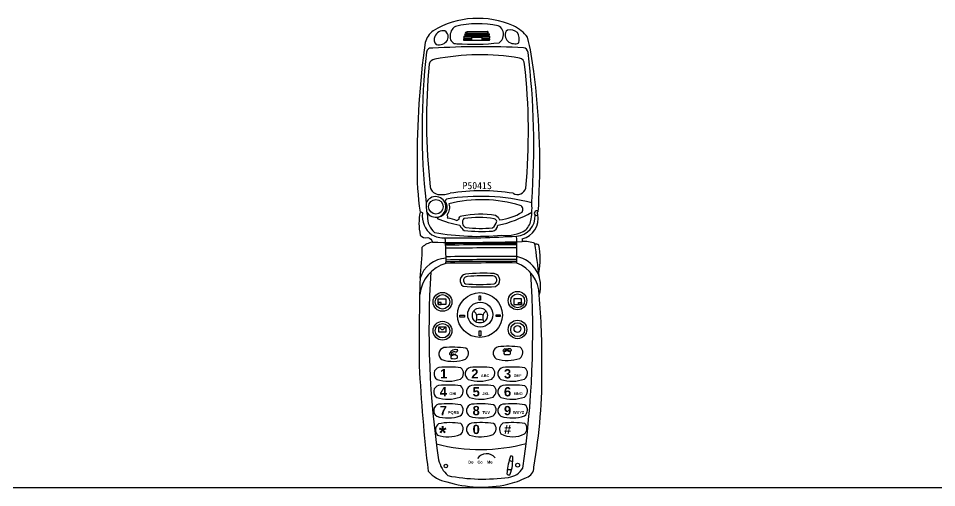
# Model space of a CAD drawing. Header units: inches. Extents: x 8.4 to 50.9, y 14.4 to 39.2.
# Drawn here: x 20.818 to 21.503, y 29.566 to 29.916 of the extents above; entities that cross this region are included whole.
import ezdxf

# ---------------------------------------------------------------- set-up
doc = ezdxf.new("R2010")
doc.units = ezdxf.units.IN
doc.header["$MEASUREMENT"] = 0
doc.layers.add('02', color=2, linetype='Continuous')
doc.layers.add('1', color=1, linetype='Continuous')
doc.styles.add('HT', font='swisseb.ttf')
doc.styles.add('STYLE2', font='')
doc.styles.get('STYLE2').set_extended_font_data('SimHei')

msp = doc.modelspace()

# ---------------------------------------------------------------- linework, layer by layer
at = {"layer": '02'}
for p, q in [((21.14991, 29.90049), (21.15615, 29.90054)), ((21.14996, 29.89942), (21.15615, 29.89947)), ((21.14997, 29.90121), (21.15615, 29.90126)), ((21.15022, 29.90244), (21.1695, 29.90259)), ((21.15055, 29.90336), (21.16927, 29.90351)), ((21.15096, 29.90416), (21.16895, 29.9043)), ((21.16365, 29.90132), (21.16958, 29.90136)), ((21.16365, 29.9006), (21.16951, 29.90065)), ((21.16365, 29.89953), (21.16924, 29.89957))]:
    msp.add_line(p, q, dxfattribs=at)
for points in [[(21.20556, 29.77172, 0.585968), (21.20294, 29.77112, 1.086726), (21.20536, 29.76951, -0.451815), (21.20556, 29.77172, 0.057724), (21.20601, 29.78046, 0.046915), (21.20224, 29.87622, 0.034954), (21.19767, 29.90177, 0.125918), (21.18717, 29.91011, 0.244611), (21.12713, 29.90661, 0.140451), (21.12121, 29.89774, 0.035925), (21.11528, 29.80673, 0.045473), (21.11753, 29.77117, -0.40557), (21.11927, 29.7706, 0.279057), (21.1262, 29.75429, 0.136202), (21.13615, 29.75205, 0.021971), (21.18948, 29.75328, 0.409634), (21.20328, 29.769)], [(21.20083, 29.77802, 0.105551), (21.13708, 29.78087, 0.215125), (21.13606, 29.77936, -0.552015), (21.13147, 29.76741, 0.209383), (21.13017, 29.76636, 0.044361), (21.14706, 29.76143, 0.122783), (21.15042, 29.75738, 0.0357), (21.17156, 29.75698, 0.313163), (21.17551, 29.76133, 0.078055), (21.20088, 29.77115, 0.078055)], [(21.11753, 29.77117, 0.111453), (21.11763, 29.7541, 0.319237), (21.12323, 29.75223, -0.328197), (21.12664, 29.74868)], [(21.13682, 29.73679, 0.315054), (21.11745, 29.72186, 0.009686), (21.11687, 29.65652, 0.017434), (21.12347, 29.57782, 0.177054), (21.13745, 29.56993, 0.133449), (21.18284, 29.56807, 0.061616), (21.19687, 29.5731, 0.35313), (21.20224, 29.5809, 0.049199), (21.20829, 29.65599, 0.02464), (21.20633, 29.70935, 0.310859), (21.18952, 29.73319, 0.015474), (21.18948, 29.75328)], [(21.12553, 29.72648, 0.053843), (21.13126, 29.58622, 0.140438), (21.13816, 29.57447, 0.082797), (21.18353, 29.57321, 0.226735), (21.19412, 29.58005, 0.051548), (21.20018, 29.72575, 0.051548)]]:
    msp.add_lwpolyline(points, format="xyb", dxfattribs=at)
for points in [[(21.12849, 29.90226, 0.382356), (21.12958, 29.8962, 0.32987), (21.13782, 29.89959, 0.418615), (21.136, 29.90638, 0.364143)], [(21.14382, 29.9098, 0.295871), (21.13998, 29.90185, 0.466666), (21.14492, 29.89691, 0.044662), (21.17638, 29.89757, 0.232633), (21.1794, 29.90234, 0.364818), (21.17567, 29.91024, 0.113284)], [(21.15141, 29.90483, -0.053842), (21.15252, 29.90604), (21.16752, 29.90616, -0.064669), (21.16856, 29.90497)], [(21.18105, 29.90282, 0.411081), (21.1871, 29.89702, 0.216469), (21.19112, 29.89757, 0.198982), (21.19008, 29.90524, 0.238152), (21.18259, 29.90708, 0.328505)], [(21.15634, 29.90188), (21.16346, 29.90188, -0.414214), (21.16365, 29.90169), (21.16365, 29.89941, -0.414214), (21.16346, 29.89922), (21.15634, 29.89922, -0.414214), (21.15615, 29.89941), (21.15615, 29.90169, -0.414214)], [(21.12188, 29.7782, 0.052697), (21.12301, 29.76803, 0.246839), (21.12829, 29.75604, 0.069985), (21.17823, 29.75396, 0.171243), (21.19632, 29.75796, 0.165694), (21.20032, 29.76611, 0.06455), (21.20073, 29.77914, 0.050478), (21.19797, 29.89032, 0.385815), (21.19454, 29.89378, 0.030141), (21.12689, 29.89348, 0.486751), (21.12225, 29.89058, 0.056281)], [(21.13777, 29.76685, -0.070243), (21.14489, 29.76488, 0.010635), (21.14657, 29.76597, -0.409922), (21.14854, 29.76834, -0.099119), (21.17383, 29.76883, -0.224916), (21.1766, 29.76536, 0.115384), (21.19359, 29.7712, 0.459618), (21.19221, 29.77623, 0.136327), (21.13886, 29.77732, -0.265051), (21.13748, 29.76922, -0.197228)], [(21.15151, 29.75965, 0.054466), (21.17156, 29.75955, 0.179248), (21.17468, 29.76444, 0.21902), (21.17281, 29.76619, 0.073426), (21.15022, 29.76646, 0.520419)], [(21.17365, 29.71573, 0.774455), (21.17279, 29.72526, 0.03928), (21.15126, 29.72497, 0.642321), (21.14953, 29.71587, 0.041681)], [(21.15285, 29.72309, 0.792749), (21.15126, 29.71761, 0.040574), (21.17264, 29.71761, 0.872265), (21.17177, 29.72352, 0.039044)], [(21.13374, 29.66108, 0.167969), (21.15128, 29.66136, 0.505554), (21.15164, 29.66969, 0.055644), (21.13517, 29.67003, 0.651193)], [(21.13937, 29.66561, 0.856784), (21.14082, 29.66489, 0.302982), (21.14122, 29.66611, -0.395228), (21.14322, 29.66712, 0.689986), (21.14552, 29.66834, 0.404671)], [(21.17429, 29.66176, 0.167969), (21.19182, 29.66204, 0.505554), (21.19219, 29.67037, 0.055644), (21.17572, 29.67071, 0.651193)], [(21.17919, 29.6679, 0.404784), (21.18087, 29.66769, 0.209333), (21.18108, 29.66838, -0.049185), (21.18339, 29.66844, 0.404045), (21.18523, 29.66775, 0.482371), (21.18562, 29.66817, 0.386144), (21.18378, 29.66916, -0.02759), (21.18261, 29.66889, -0.100526), (21.1815, 29.66898, 0.3754)], [(21.18061, 29.66715, 0.479177), (21.18032, 29.66502, 0.034414), (21.18413, 29.66488, 0.483796), (21.18483, 29.66656, 0.497369), (21.18344, 29.66715, -0.376725), (21.18311, 29.66788, -0.429922), (21.18156, 29.66803, -0.81054)], [(21.14194, 29.66493, 0.052097), (21.14178, 29.66427, 0.323787), (21.14034, 29.66336, 0.225267), (21.14056, 29.66196, 0.119969), (21.14514, 29.66216, 0.192738), (21.14536, 29.66368, 0.214977), (21.14397, 29.66447, 0.140514), (21.14391, 29.66503, 0.698182), (21.14325, 29.66474, -0.501285), (21.14252, 29.66495, 0.676519)], [(21.13009, 29.6463, 0.167969), (21.14762, 29.64659, 0.505554), (21.14798, 29.65491, 0.055644), (21.13152, 29.65525, 0.651193)], [(21.15338, 29.6463, 0.167969), (21.17091, 29.64659, 0.505554), (21.17128, 29.65491, 0.055644), (21.15481, 29.65525, 0.651193)], [(21.17778, 29.6463, 0.167969), (21.19531, 29.64659, 0.505554), (21.19568, 29.65491, 0.055644), (21.17921, 29.65525, 0.651193)], [(21.12984, 29.63288, 0.167969), (21.14738, 29.63316, 0.505554), (21.14774, 29.64149, 0.055644), (21.13127, 29.64183, 0.651193)], [(21.15436, 29.63288, 0.167969), (21.1719, 29.63316, 0.505554), (21.17226, 29.64149, 0.055644), (21.15579, 29.64183, 0.651193)], [(21.17778, 29.63288, 0.167969), (21.19531, 29.63316, 0.505554), (21.19568, 29.64149, 0.055644), (21.17921, 29.64183, 0.651193)], [(21.12984, 29.61884, 0.167969), (21.14738, 29.61912, 0.505554), (21.14774, 29.62745, 0.055644), (21.13127, 29.62779, 0.651193)], [(21.15436, 29.61884, 0.167969), (21.1719, 29.61912, 0.505554), (21.17226, 29.62745, 0.055644), (21.15579, 29.62779, 0.651193)], [(21.17778, 29.61884, 0.167969), (21.19531, 29.61912, 0.505554), (21.19568, 29.62745, 0.055644), (21.17921, 29.62779, 0.651193)], [(21.13043, 29.60479, 0.17345), (21.14738, 29.60508, 0.505554), (21.14774, 29.61341, 0.091056), (21.13127, 29.61316, 0.460365)], [(21.15436, 29.60479, 0.167969), (21.1719, 29.60508, 0.505554), (21.17226, 29.61341, 0.055644), (21.15579, 29.61374, 0.651193)], [(21.17778, 29.6056, 0.248514), (21.19531, 29.60568, 0.441668), (21.19568, 29.61341, 0.055644), (21.17921, 29.61374, 0.414851)]]:
    msp.add_lwpolyline(points, format="xyb", close=True, dxfattribs=at)
for points in [[(21.16148, 29.70874), (21.16258, 29.70874), (21.16258, 29.70551), (21.16148, 29.70551)], [(21.13102, 29.70641), (21.13677, 29.70641), (21.13677, 29.70222), (21.13102, 29.70222)], [(21.13102, 29.70222), (21.13331, 29.70222), (21.13331, 29.70373), (21.13102, 29.70373)], [(21.1932, 29.70641), (21.18745, 29.70641), (21.18745, 29.70222), (21.1932, 29.70222)], [(21.1932, 29.70222), (21.19091, 29.70222), (21.19091, 29.70373), (21.1932, 29.70373)], [(21.14703, 29.6943), (21.15051, 29.6943), (21.15051, 29.69286), (21.14703, 29.69286)], [(21.17414, 29.69439), (21.17729, 29.69439), (21.17729, 29.6932), (21.17414, 29.6932)], [(21.13145, 29.68548), (21.13665, 29.68548), (21.13665, 29.68145), (21.13145, 29.68145)], [(21.16156, 29.68267), (21.16284, 29.68267), (21.16284, 29.67893), (21.16156, 29.67893)]]:
    msp.add_lwpolyline(points, close=True, dxfattribs=at)
msp.add_lwpolyline([(21.13145, 29.68548), (21.13343, 29.6835), (21.1347, 29.6835), (21.13665, 29.68548)], dxfattribs=at)
for centre, radius in [((21.12927, 29.77518), 0.00542), ((21.13418, 29.70419), 0.00703), ((21.13418, 29.70419), 0.00541), ((21.16211, 29.69436), 0.01672), ((21.19013, 29.70513), 0.00689), ((21.19022, 29.70495), 0.00517), ((21.16232, 29.69466), 0.00933), ((21.16206, 29.69405), 0.00561), ((21.13418, 29.68267), 0.00703), ((21.13418, 29.68267), 0.00541), ((21.19013, 29.68361), 0.00689), ((21.19022, 29.68342), 0.00517), ((21.19012, 29.68398), 0.00256), ((21.19024, 29.58232), 0.00143), ((21.13667, 29.58171), 0.00134)]:
    msp.add_circle(centre, radius, dxfattribs=at)
for centre, radius, start, end in [((21.15753, 29.9003), 0.00762, 178.52949, 186.61401), ((21.15753, 29.9003), 0.00762, 163.64471, 173.12836), ((21.15753, 29.9003), 0.00762, 149.54394, 156.29654), ((21.16348, 29.90158), 0.00611, 18.37385, 26.43308), ((21.16348, 29.90158), 0.00611, 340.75848, 351.17878), ((21.16348, 29.90158), 0.00611, 357.93517, 9.53571), ((21.12917, 29.88014), 0.00523, 97.87225, 162.81079), ((21.1624, 29.71103), 0.17757, 80.533, 101.01943), ((21.19094, 29.88171), 0.00452, 357.02802, 81.59645), ((21.57222, 29.83999), 0.44998, 174.68261, 186.38668), ((20.7416, 29.83106), 0.45665, 354.72412, 6.33775), ((21.13166, 29.7911), 0.00673, 189.97146, 271.88642), ((21.19012, 29.79078), 0.00642, 239.84796, 344.61742), ((21.12906, 29.77508), 0.00769, 210.28332, 158.95472), ((21.13355, 29.80596), 0.02165, 265.56477, 286.76562), ((21.16335, 29.64276), 0.1444, 80.61515, 99.38485), ((21.18957, 29.7667), 0.01604, 284.8524, 10.0938), ((21.12834, 29.73568), 0.01311, 97.45167, 134.91957), ((21.14696, 31.62065), 1.87208, 269.37821, 271.42515), ((20.96624, 29.73698), 0.17058, 358.63218, 5.06821), ((21.19695, 29.75009), 0.00346, 161.27371, 195.64884), ((21.19566, 29.72956), 0.0197, 67.76045, 96.21824), ((20.91349, 29.74793), 0.20562, 352.71668, 359.17332), ((21.17529, 27.43822), 2.30961, 89.64706, 90.95556), ((21.17529, 27.43717), 2.30961, 89.64706, 90.95556), ((21.17529, 27.43486), 2.30961, 89.64706, 90.95556), ((17.43598, 29.2359), 3.80175, 7.35479, 7.73825), ((21.20358, 29.74309), 0.00425, 54.97233, 95.40245), ((21.15655, 29.73633), 0.05051, 348.24222, 11.6991), ((21.17529, 27.42856), 2.30961, 89.64706, 90.95556), ((21.17529, 27.42614), 2.30961, 89.64706, 90.95556), ((21.17529, 27.42478), 2.30961, 89.64706, 90.95556), ((21.18505, 29.71616), 0.02234, 342.24539, 78.20236), ((21.14436, 29.70661), 0.02737, 106.08729, 173.63968), ((21.17529, 27.42362), 2.30961, 89.64706, 90.95556), ((21.15374, 29.69249), 0.00615, 329.13685, 52.06716), ((21.16191, 29.68947), 0.00541, 61.58735, 115.19625), ((21.17038, 29.69249), 0.00615, 127.93284, 210.86315), ((21.16199, 29.67972), 0.01116, 76.82693, 102.32255), ((21.16255, 29.72781), 0.13383, 255.74472, 284.71514), ((21.16704, 29.58274), 0.00811, 38.77136, 145.43624), ((21.22372, 29.57404), 0.04148, 158.91876, 176.00389), ((21.18441, 29.58153), 0.00394, 56.25824, 98.3353), ((21.15458, 29.58639), 0.03205, 340.1499, 4.27049), ((21.18563, 29.58766), 0.00144, 50.62821, 115.13315), ((21.18363, 29.57638), 0.0014, 156.65753, 321.45601), ((21.18465, 29.58269), 0.00374, 236.892, 287.86263)]:
    msp.add_arc(centre, radius, start, end, dxfattribs=at)
at = {"layer": '1'}
msp.add_line((8.70868, 29.56552), (29.03488, 29.56552), dxfattribs=at)

# ---------------------------------------------------------------- texts
at = {"layer": '02'}
for s, height, style, p in [('P5041S', 0.005334, 'STYLE2', (21.14914, 29.78832)), ('1', 0.00693, 'HT', (21.13234, 29.64703)), ('2', 0.00693, 'HT', (21.15563, 29.64703)), ('3', 0.00693, 'HT', (21.18003, 29.64703)), ('ABC', 0.00208, 'HT', (21.16281, 29.64802)), ('DEF', 0.00208, 'HT', (21.18721, 29.64802)), ('4', 0.00693, 'HT', (21.13209, 29.63361)), ('5', 0.00693, 'HT', (21.15661, 29.63361)), ('6', 0.00693, 'HT', (21.18003, 29.63361)), ('GHI', 0.00208, 'HT', (21.13928, 29.6346)), ('JKL', 0.00208, 'HT', (21.1638, 29.6346)), ('MNO', 0.00208, 'HT', (21.18721, 29.6346)), ('7', 0.00693, 'HT', (21.13209, 29.61957)), ('8', 0.00693, 'HT', (21.15661, 29.61957)), ('9', 0.00693, 'HT', (21.18003, 29.61957)), ('PQRS', 0.00208, 'HT', (21.13828, 29.62056)), ('TUV', 0.00208, 'HT', (21.1638, 29.62056)), ('WXYZ', 0.00208, 'HT', (21.18675, 29.62056)), ('*', 0.0104, 'HT', (21.13147, 29.60125)), ('0', 0.00693, 'HT', (21.15661, 29.60552)), ('#', 0.00693, 'HT', (21.18003, 29.60552)), ('Do', 0.00208, 'HT', (21.15341, 29.58354)), ('Co', 0.00208, 'HT', (21.16026, 29.58354)), ('Mo', 0.00208, 'HT', (21.16733, 29.58354))]:
    msp.add_text(s, height=height, dxfattribs=dict(at, style=style)).set_placement(p)

doc.saveas('drawing.dxf')
